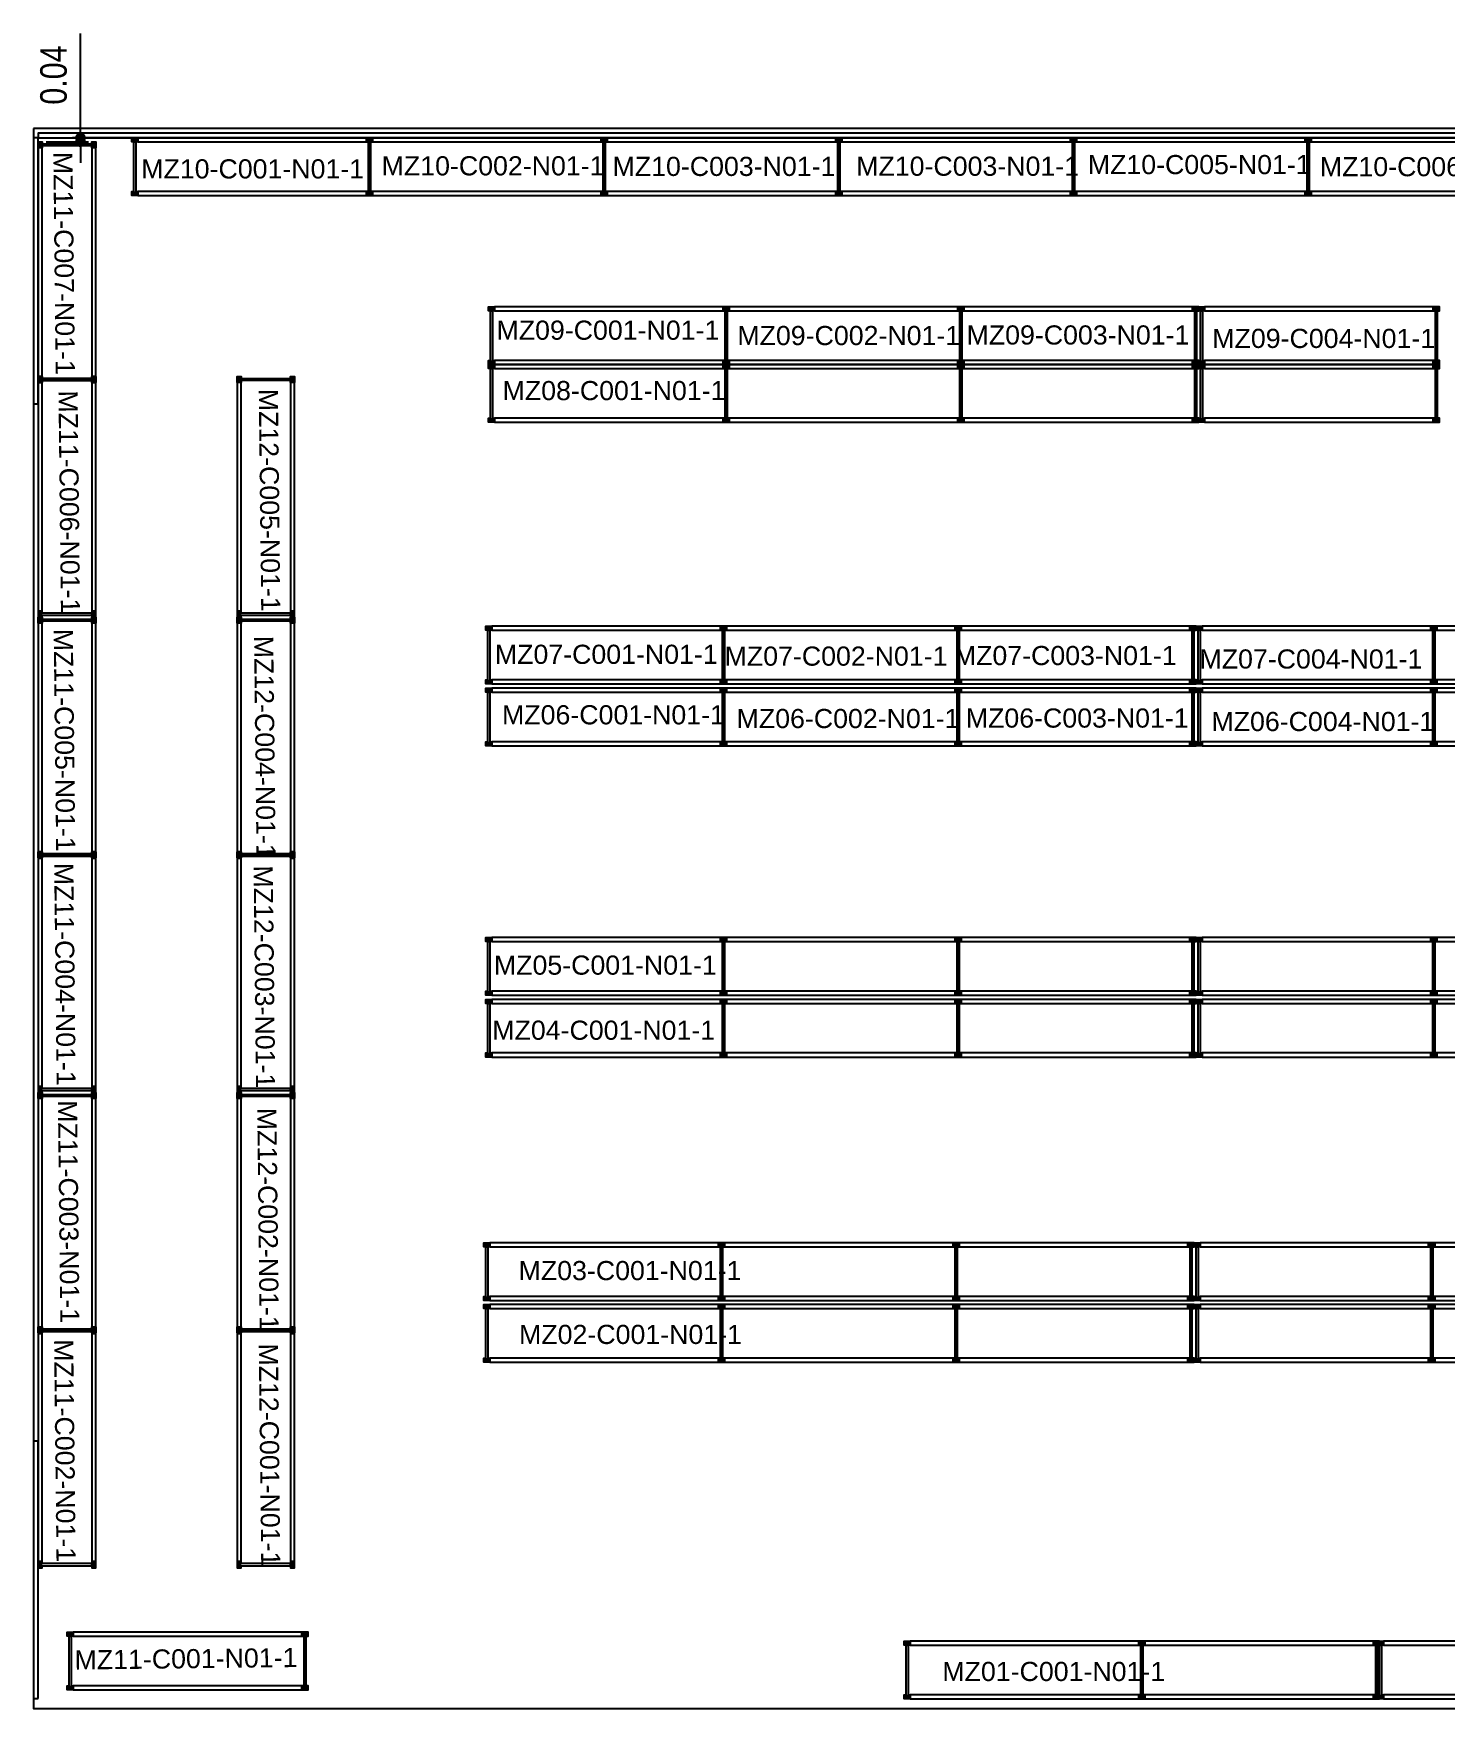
# Model space of a CAD drawing. Header units: millimetres. Extents: x 298 to 399, y 221 to 238.
# Drawn here: x 298.18 to 312.93, y 220.62 to 238.12 of the extents above; entities that cross this region are included whole.
import ezdxf

# ---------------------------------------------------------------- set-up
doc = ezdxf.new("R2010")
doc.units = ezdxf.units.MM
doc.layers.add('diagonal s1000', color=5, linetype='Continuous')
doc.layers.add('M1$0$A-BARANDA MEZANINE', color=6, linetype='Continuous')
doc.styles.add('1937-PD M1$0$COTAS', font='ARIALN.TTF')
doc.styles.get("Standard").update_dxf_attribs({"font": 'arial.ttf'})
doc.dimstyles.new('1937-PD M1$0$E-125', dxfattribs={"dimscale": 1.388889, "dimtxt": 0.2, "dimasz": 0.08, "dimexe": 0.06, "dimexo": 0.06, "dimgap": 0.1, "dimtad": 1, "dimzin": 0, "dimdsep": 46, "dimtxsty": '1937-PD M1$0$COTAS', "dimblk1": '1937-PD M1$0$_DOT', "dimblk2": '1937-PD M1$0$_DOT', "dimsah": 1, "dimcen": 0.9, "dimclrd": 6, "dimclre": 6, "dimclrt": 256, "dimadec": 0, "dimazin": 0, "dimtfac": 0.1, "dimtofl": 0, "dimtmove": 0, "dimatfit": 3, "dimldrblk": '1937-PD M1$0$_DOT', "dimfxl": 1, "dimtolj": 1, "dimtzin": 0, "dimarcsym": 0})

# ---------------------------------------------------------------- blocks, each defined once
blk = doc.blocks.new('A$C7a458910')
at = {"layer": 'diagonal s1000', "color": 142}
for points in [[(0.026, -2.249), (0.026, -2.291), (0.005, -2.291), (0.005, -2.249)], [(0.048, -2.249), (0.048, -2.291), (0.026, -2.291), (0.026, -2.249)], [(0.069, -2.249), (0.069, -2.291), (0.048, -2.291), (0.048, -2.249)], [(2.458, -2.249), (2.458, -2.291), (0.069, -2.291), (0.069, -2.249)], [(2.458, -2.249), (2.458, -2.291), (2.479, -2.291), (2.479, -2.249)], [(2.479, -2.249), (2.479, -2.291), (2.5, -2.291), (2.5, -2.249)], [(2.5, -2.249), (2.5, -2.291), (2.521, -2.291), (2.521, -2.249)], [(0.026, -2.83), (0.026, -2.291), (0.048, -2.291), (0.048, -2.83)], [(2.5, -2.83), (2.5, -2.291), (2.479, -2.291), (2.479, -2.83)], [(0.026, -2.809), (0.026, -2.851), (0.005, -2.851), (0.005, -2.809)], [(0.048, -2.83), (0.048, -2.851), (0.026, -2.851), (0.026, -2.83)], [(0.069, -2.809), (0.069, -2.851), (0.048, -2.851), (0.048, -2.809)], [(2.458, -2.809), (2.458, -2.851), (0.069, -2.851), (0.069, -2.809)], [(2.458, -2.809), (2.458, -2.851), (2.479, -2.851), (2.479, -2.809)], [(2.479, -2.83), (2.479, -2.851), (2.5, -2.851), (2.5, -2.83)], [(2.5, -2.809), (2.5, -2.851), (2.521, -2.851), (2.521, -2.809)]]:
    blk.add_lwpolyline(points, close=True, dxfattribs=at)
blk = doc.blocks.new('1937-PD M1$0$_DOT')
at = {"color": 0, "linetype": 'ByBlock'}
blk.add_line((-0.5, 0), (-1, 0), dxfattribs=at)
at = {"color": 0, "linetype": 'ByBlock', "const_width": 0.5}
blk.add_lwpolyline([(-0.25, 0, 1), (0.25, 0, 1)], format="xyb", close=True, dxfattribs=at)
blk = doc.blocks.new('*D138')
at = {"color": 6, "linetype": 'ByBlock', "lineweight": -2, "transparency": 16777216}
for p, q in [((298.67, 237.138), (298.67, 238.118)), ((298.312, 236.988), (298.754, 236.988)), ((299.466, 237.027), (298.587, 237.027)), ((298.67, 236.877), (298.67, 236.766))]:
    blk.add_line(p, q, dxfattribs=at)
at = {"color": 6, "linetype": 'ByBlock', "lineweight": -2, "transparency": 16777216, "xscale": 0.11111111104, "yscale": 0.11111111104, "zscale": 0.11111111104}
for p, rotation in [((298.67, 237.027), 270), ((298.67, 236.988), 90)]:
    blk.add_blockref('1937-PD M1$0$_DOT', p, dxfattribs=dict(at, rotation=rotation))
at = {"linetype": 'ByBlock', "transparency": 16777216, "insert": (298.39, 237.684), "char_height": 0.2778, "attachment_point": 5, "rotation": 90, "style": '1937-PD M1$0$COTAS'}
blk.add_mtext('\\A1;0.04', dxfattribs=at)

msp = doc.modelspace()

# ---------------------------------------------------------------- linework, layer by layer
for p, q in [((298.18, 237.127), (298.18, 220.62)), ((398.987, 237.127), (298.18, 237.127)), ((298.18, 220.62), (398.987, 220.62))]:
    msp.add_line(p, q)
msp.add_lwpolyline([(298.18, 237.127), (298.18, 220.62), (398.987, 220.62), (398.987, 237.127)], close=True)
at = {"layer": 'M1$0$A-BARANDA MEZANINE'}
for points in [[(298.229, 234.249), (298.229, 237.027), (298.179, 237.027), (298.179, 234.249)], [(298.229, 220.724), (298.229, 223.414), (298.179, 223.414), (298.179, 220.724)]]:
    msp.add_lwpolyline(points, close=True, dxfattribs=at)
at = {"layer": 'M1$0$A-BARANDA MEZANINE', "elevation": -0.001}
msp.add_lwpolyline([(298.229, 237.027), (398.937, 237.027), (398.937, 237.077), (298.229, 237.077)], close=True, dxfattribs=at)

# ---------------------------------------------------------------- block references
at = {"linetype": 'ByBlock', "xscale": -1, "rotation": 270}
for p in [(301.08, 234.467), (301.08, 232.015), (303.157, 232.015), (301.08, 229.499), (303.157, 229.499), (301.08, 227.05), (303.157, 227.05), (301.08, 224.534), (303.157, 224.534), (301.08, 222.086), (303.157, 222.086)]:
    msp.add_blockref('A$C7a458910', p, dxfattribs=at)
at = {"linetype": 'ByBlock', "xscale": -1}
for p in [(301.727, 239.276, -0.001), (304.18, 239.276, -0.001), (306.632, 239.276, -0.001), (309.085, 239.276, -0.001), (311.537, 239.276, -0.001), (313.989, 239.276, -0.001), (305.455, 237.511, -0.001), (307.907, 237.511, -0.001), (310.36, 237.511, -0.001), (312.875, 237.511, -0.001), (305.455, 236.909), (307.907, 236.909), (310.36, 236.909), (312.875, 236.909), (305.427, 234.175), (307.879, 234.175), (310.332, 234.175), (312.848, 234.175), (315.3, 234.175), (305.427, 233.529), (307.879, 233.529), (310.332, 233.529), (312.848, 233.529), (315.3, 233.529), (305.427, 230.922), (307.879, 230.922), (310.332, 230.922), (312.848, 230.922), (315.3, 230.922), (305.427, 230.277), (307.879, 230.277), (310.332, 230.277), (312.848, 230.277), (315.3, 230.277), (305.406, 227.734), (307.858, 227.734), (310.311, 227.734), (312.827, 227.734), (315.279, 227.734), (305.406, 227.089), (307.858, 227.089), (310.311, 227.089), (312.827, 227.089), (315.279, 227.089), (301.053, 223.665), (309.797, 223.571), (312.25, 223.571), (314.744, 223.571)]:
    msp.add_blockref('A$C7a458910', p, dxfattribs=at)

# ---------------------------------------------------------------- texts
at = {"char_height": 0.2, "attachment_point": 1}
for s, insert, rotation in [('MZ11-C007-N01-1', (298.586, 236.883), 270.6372), ('MZ11-C006-N01-1', (298.64, 234.391), 270.6372), ('MZ12-C005-N01-1', (300.733, 234.408), 270.6372), ('MZ11-C005-N01-1', (298.59, 231.901), 270.6372), ('MZ12-C004-N01-1', (300.684, 231.828), 270.6372), ('MZ11-C004-N01-1', (298.595, 229.456), 270.6372), ('MZ12-C003-N01-1', (300.679, 229.429), 270.6372), ('MZ11-C003-N01-1', (298.634, 226.976), 270.6372), ('MZ12-C002-N01-1', (300.717, 226.897), 270.6372), ('MZ11-C002-N01-1', (298.594, 224.479), 270.6372), ('MZ12-C001-N01-1', (300.733, 224.435), 270.6372), ('MZ11-C001-N01-1', (298.607, 221.227), 0.6372)]:
    msp.add_mtext_dynamic_manual_height_columns(s, width=1.21012, gutter_width=12.5, heights=[0.153], dxfattribs=dict(at, insert=insert, rotation=rotation))
for s, heights, insert in [('MZ10-C001-N01-1', [0.153], (299.305, 236.804)), ('MZ10-C002-N01-1', [0.153], (301.817, 236.836)), ('MZ10-C003-N01-1', [0.153], (304.23, 236.83)), ('MZ10-C003-N01-1', [0.153], (306.776, 236.832)), ('MZ10-C005-N01-1', [0.153], (309.196, 236.849)), ('MZ10-C006-N01-1', [0.153], (311.621, 236.827, -0.001)), ('MZ09-C001-N01-1', [0.153], (303.017, 235.119)), ('MZ09-C002-N01-1', [0.153], (305.534, 235.063)), ('MZ09-C003-N01-1', [0.153], (307.929, 235.069)), ('MZ09-C004-N01-1', [0.153], (310.497, 235.033, -0.001)), ('MZ08-C001-N01-1', [0.153], (303.081, 234.488)), ('MZ07-C001-N01-1', [0.153], (303, 231.733)), ('MZ07-C002-N01-1', [0], (305.401, 231.714)), ('MZ07-C003-N01-1', [0.153], (307.796, 231.72)), ('MZ07-C004-N01-1', [0.153], (310.363, 231.684, -0.001)), ('MZ06-C001-N01-1', [0.153], (303.075, 231.101)), ('MZ06-C002-N01-1', [0.153], (305.526, 231.062)), ('MZ06-C003-N01-1', [0.153], (307.921, 231.067)), ('MZ06-C004-N01-1', [0.153], (310.488, 231.031, -0.001)), ('MZ05-C001-N01-1', [0.153], (302.99, 228.486)), ('MZ04-C001-N01-1', [0.153], (302.973, 227.806)), ('MZ03-C001-N01-1', [0.153], (303.248, 225.295)), ('MZ02-C001-N01-1', [0.153], (303.253, 224.628)), ('MZ01-C001-N01-1', [0.153], (307.676, 221.107))]:
    msp.add_mtext_dynamic_manual_height_columns(s, width=1.19181, gutter_width=12.5, heights=heights, dxfattribs=dict(at, insert=insert))

# ---------------------------------------------------------------- dimensions: what is measured, and where the dimension line sits
at = {"color": 1, "linetype": 'ByBlock'}
dim = msp.add_linear_dim(base=(298.67, 237.027), p1=(298.229, 236.988), p2=(299.55, 237.027, -0.001), angle=90, dimstyle='1937-PD M1$0$E-125', dxfattribs=at)
dim.commit()
dim.dimension.update_dxf_attribs({"geometry": '*D138', "text_midpoint": (298.39, 237.684)})

doc.saveas('drawing.dxf')
